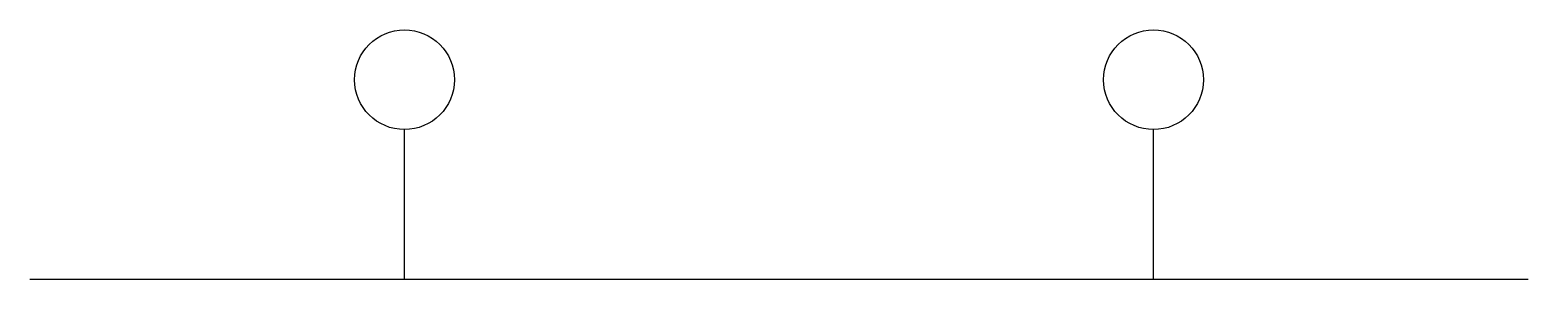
# Model space of a CAD drawing. Header units: metres. Extents: x 9.3 to 39.3, y 16.5 to 21.5.
import ezdxf

# ---------------------------------------------------------------- set-up
doc = ezdxf.new("R2010")
doc.units = ezdxf.units.M

msp = doc.modelspace()

# ---------------------------------------------------------------- linework, layer by layer
for p, q in [((16.78, 16.46), (16.78, 19.46)), ((31.78, 16.46), (31.78, 19.46))]:
    msp.add_line(p, q)
msp.add_lwpolyline([(9.28, 16.46), (39.28, 16.46)])
for centre in [(16.78, 20.46), (31.78, 20.46)]:
    msp.add_circle(centre, 1)

doc.saveas('drawing.dxf')
